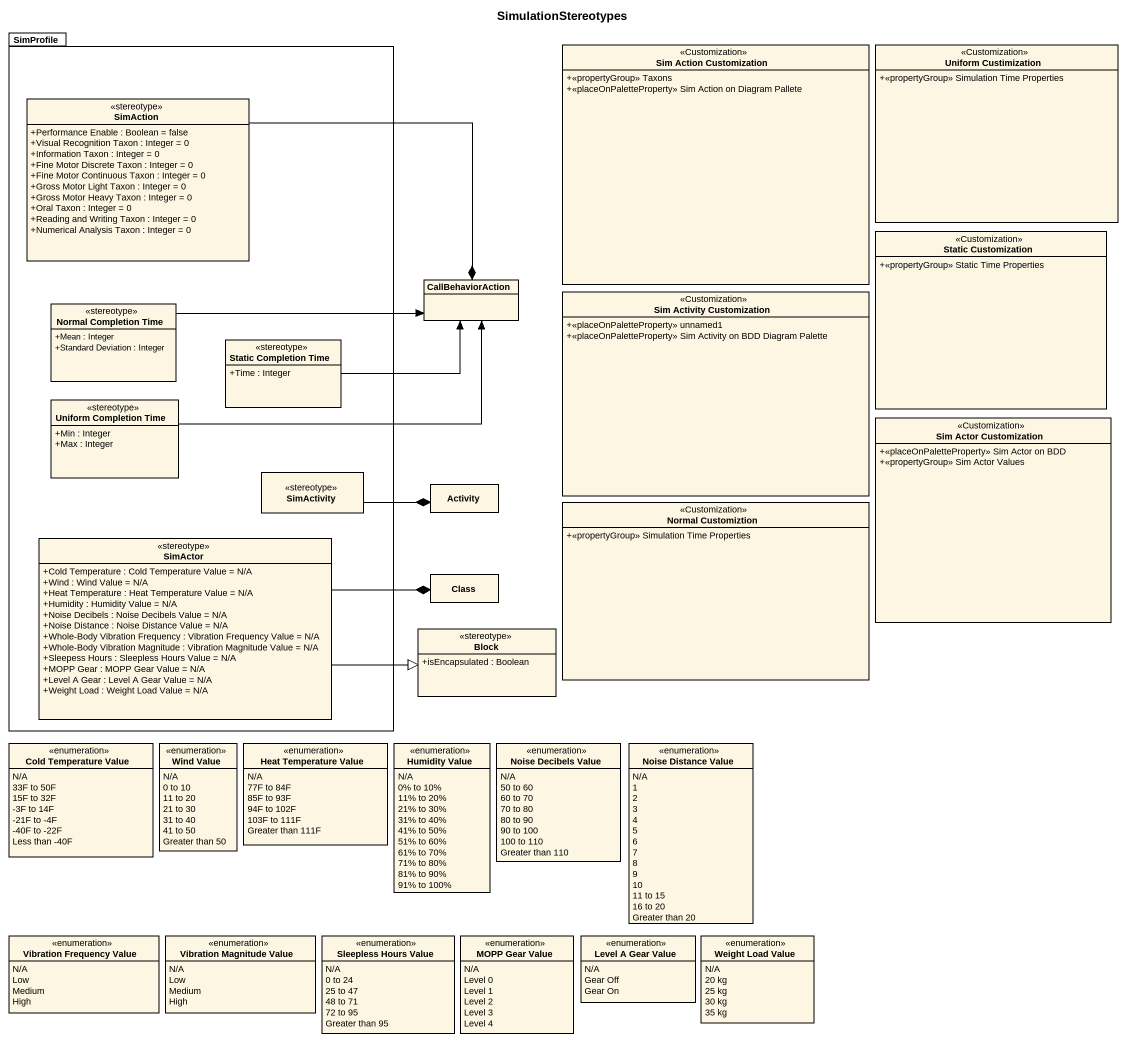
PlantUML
@startuml
title SimulationStereotypes
hide circle
hide empty members
skinparam classAttributeIconSize 0
package SimProfile {
  class SimAction <<stereotype>> {
    +Performance Enable : Boolean = false
    +Visual Recognition Taxon : Integer = 0
    +Information Taxon : Integer = 0
    +Fine Motor Discrete Taxon : Integer = 0
    +Fine Motor Continuous Taxon : Integer = 0
    +Gross Motor Light Taxon : Integer = 0
    +Gross Motor Heavy Taxon : Integer = 0
    +Oral Taxon : Integer = 0
    +Reading and Writing Taxon : Integer = 0
    +Numerical Analysis Taxon : Integer = 0
  }
  class "Normal Completion Time" as Normal_Completion_Time <<stereotype>> {
    +Mean : Integer
    +Standard Deviation : Integer
  }
  class "Static Completion Time" as Static_Completion_Time <<stereotype>> {
    +Time : Integer
  }
  class "Uniform Completion Time" as Uniform_Completion_Time <<stereotype>> {
    +Min : Integer
    +Max : Integer
  }
  class SimActivity <<stereotype>>
  class SimActor <<stereotype>> {
    +Cold Temperature : Cold Temperature Value = N/A
    +Wind : Wind Value = N/A
    +Heat Temperature : Heat Temperature Value = N/A
    +Humidity : Humidity Value = N/A
    +Noise Decibels : Noise Decibels Value = N/A
    +Noise Distance : Noise Distance Value = N/A
    +Whole-Body Vibration Frequency : Vibration Frequency Value = N/A
    +Whole-Body Vibration Magnitude : Vibration Magnitude Value = N/A
    +Sleepess Hours : Sleepless Hours Value = N/A
    +MOPP Gear : MOPP Gear Value = N/A
    +Level A Gear : Level A Gear Value = N/A
    +Weight Load : Weight Load Value = N/A
  }
}
class "Sim Action Customization" as Sim_Action_Customization <<Customization>> {
  +<<propertyGroup>> Taxons
  +<<placeOnPaletteProperty>> Sim Action on Diagram Pallete
}
class "Uniform Custimization" as Uniform_Custimization <<Customization>> {
  +<<propertyGroup>> Simulation Time Properties
}
class "Static Customization" as Static_Customization <<Customization>> {
  +<<propertyGroup>> Static Time Properties
}
class CallBehaviorAction
class "Sim Activity Customization" as Sim_Activity_Customization <<Customization>> {
  +<<placeOnPaletteProperty>> unnamed1
  +<<placeOnPaletteProperty>> Sim Activity on BDD Diagram Palette
}
class "Sim Actor Customization" as Sim_Actor_Customization <<Customization>> {
  +<<placeOnPaletteProperty>> Sim Actor on BDD
  +<<propertyGroup>> Sim Actor Values
}
class Activity
class "Normal Customiztion" as Normal_Customiztion <<Customization>> {
  +<<propertyGroup>> Simulation Time Properties
}
class "Class" as Class_
class Block <<stereotype>> {
  +isEncapsulated : Boolean
}
enum "Cold Temperature Value" as Cold_Temperature_Value {
  N/A
  33F to 50F
  15F to 32F
  -3F to 14F
  -21F to -4F
  -40F to -22F
  Less than -40F
}
enum "Wind Value" as Wind_Value {
  N/A
  0 to 10
  11 to 20
  21 to 30
  31 to 40
  41 to 50
  Greater than 50
}
enum "Heat Temperature Value" as Heat_Temperature_Value {
  N/A
  77F to 84F
  85F to 93F
  94F to 102F
  103F to 111F
  Greater than 111F
}
enum "Humidity Value" as Humidity_Value {
  N/A
  0% to 10%
  11% to 20%
  21% to 30%
  31% to 40%
  41% to 50%
  51% to 60%
  61% to 70%
  71% to 80%
  81% to 90%
  91% to 100%
}
enum "Noise Decibels Value" as Noise_Decibels_Value {
  N/A
  50 to 60
  60 to 70
  70 to 80
  80 to 90
  90 to 100
  100 to 110
  Greater than 110
}
enum "Noise Distance Value" as Noise_Distance_Value {
  N/A
  1
  2
  3
  4
  5
  6
  7
  8
  9
  10
  11 to 15
  16 to 20
  Greater than 20
}
enum "Vibration Frequency Value" as Vibration_Frequency_Value {
  N/A
  Low
  Medium
  High
}
enum "Vibration Magnitude Value" as Vibration_Magnitude_Value {
  N/A
  Low
  Medium
  High
}
enum "Sleepless Hours Value" as Sleepless_Hours_Value {
  N/A
  0 to 24
  25 to 47
  48 to 71
  72 to 95
  Greater than 95
}
enum "MOPP Gear Value" as MOPP_Gear_Value {
  N/A
  Level 0
  Level 1
  Level 2
  Level 3
  Level 4
}
enum "Level A Gear Value" as Level_A_Gear_Value {
  N/A
  Gear Off
  Gear On
}
enum "Weight Load Value" as Weight_Load_Value {
  N/A
  20 kg
  25 kg
  30 kg
  35 kg
}
SimAction -right-* CallBehaviorAction
Normal_Completion_Time -right-> CallBehaviorAction
Static_Completion_Time -right-> CallBehaviorAction
Uniform_Completion_Time -right-> CallBehaviorAction
SimActivity -right-* Activity
SimActor -right-* Class_
SimActor -right-|> Block
@enduml
